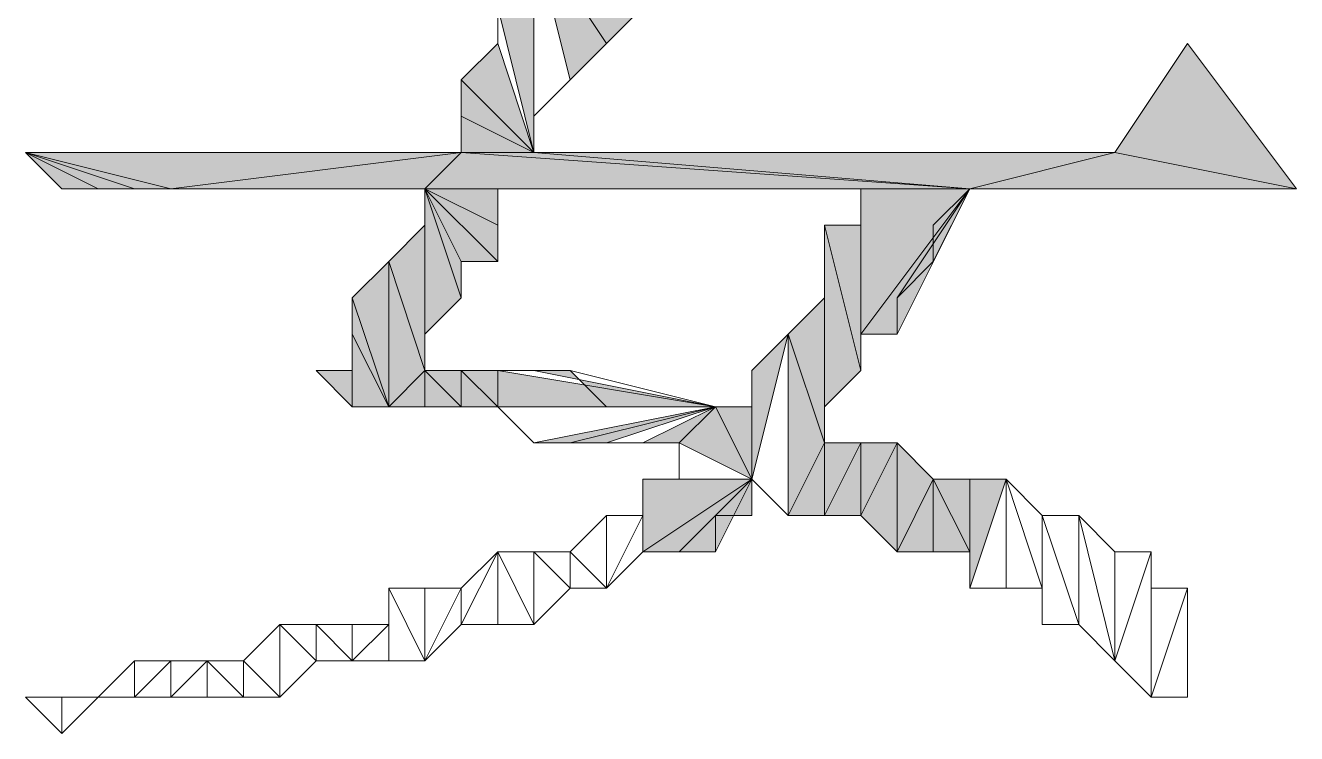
# Model space of a CAD drawing. Header units: inches. Extents: x -244 to 17, y 0 to 370.
# Drawn here: x -10.023 to -7.8, y 11.377 to 12.615 of the extents above; entities that cross this region are included whole.
import ezdxf

# ---------------------------------------------------------------- set-up
doc = ezdxf.new("R2010")
doc.units = ezdxf.units.IN
doc.header["$MEASUREMENT"] = 0
doc.layers.add('图层 1', color=7, linetype='Continuous')

# ---------------------------------------------------------------- blocks, each defined once
blk = doc.blocks.new('block 2')
at = {"layer": '图层 1', "true_color": 0xffffff}
h = blk.add_hatch(color=7, dxfattribs=at)
h.dxf.hatch_style = 2
h.paths.add_polyline_path([(32.5121, 30.6707), (32.4485, 30.4802), (32.4485, 30.4164)])
h.paths.add_polyline_path([(32.4485, 30.5435), (32.5121, 30.6707), (32.4485, 30.4802)])
h.paths.add_polyline_path([(32.4485, 30.6069), (32.4485, 30.5435), (32.5121, 30.6707)])
h = blk.add_hatch(color=7, dxfattribs=at)
h.dxf.hatch_style = 2
h.paths.add_polyline_path([(32.5121, 30.6707), (32.4485, 30.4164), (32.5121, 29.9086)])
h = blk.add_hatch(color=7, dxfattribs=at)
h.dxf.hatch_style = 2
h.paths.add_polyline_path([(32.4485, 29.972), (32.5121, 29.9086), (32.4485, 29.0194)])
h.paths.add_polyline_path([(32.4485, 30.4164), (32.4485, 29.972), (32.5121, 29.9086)])
h = blk.add_hatch(color=7, dxfattribs=at)
h.dxf.hatch_style = 2
h.paths.add_polyline_path([(32.0675, 30.0991), (32.1944, 30.0991), (32.0675, 30.0354)])
h.paths.add_polyline_path([(32.131, 30.1625), (32.131, 30.0991), (32.0675, 30.0991)])
h = blk.add_hatch(color=7, dxfattribs=at)
h.dxf.hatch_style = 2
h.paths.add_polyline_path([(32.258, 30.0991), (32.0675, 30.0354), (32.3216, 30.0354)])
h.paths.add_polyline_path([(32.1944, 30.0991), (32.258, 30.0991), (32.0675, 30.0354)])
h = blk.add_hatch(color=7, dxfattribs=at)
h.dxf.hatch_style = 2
h.paths.add_polyline_path([(32.3216, 30.0354), (32.131, 29.972), (32.385, 29.972)])
h.paths.add_polyline_path([(32.0675, 30.0354), (32.3216, 30.0354), (32.131, 29.972)])
h = blk.add_hatch(color=7, dxfattribs=at)
h.dxf.hatch_style = 2
h.paths.add_polyline_path([(32.0675, 30.0354), (32.131, 29.972), (32.0675, 29.972)])
h = blk.add_hatch(color=7, dxfattribs=at)
h.dxf.hatch_style = 2
h.paths.add_polyline_path([(32.0675, 29.8449), (32.131, 29.8449), (32.0675, 29.4639)])
h.paths.add_polyline_path([(32.131, 29.9086), (32.0675, 29.8449), (32.131, 29.8449)])
h.paths.add_polyline_path([(32.0675, 29.9086), (32.131, 29.9086), (32.0675, 29.8449)])
h.paths.add_polyline_path([(32.131, 29.972), (32.0675, 29.9086), (32.131, 29.9086)])
h = blk.add_hatch(color=7, dxfattribs=at)
h.dxf.hatch_style = 2
h.paths.add_polyline_path([(32.0675, 29.972), (32.131, 29.972), (32.0675, 29.9086)])
h = blk.add_hatch(color=7, dxfattribs=at)
h.dxf.hatch_style = 2
h.paths.add_polyline_path([(32.1944, 29.972), (32.4485, 29.972), (32.258, 29.9086)])
h = blk.add_hatch(color=7, dxfattribs=at)
h.dxf.hatch_style = 2
h.paths.add_polyline_path([(32.4485, 29.972), (32.3216, 29.8449), (32.385, 29.8449)])
h.paths.add_polyline_path([(32.3216, 29.9086), (32.4485, 29.972), (32.3216, 29.8449)])
h.paths.add_polyline_path([(32.258, 29.9086), (32.3216, 29.9086), (32.4485, 29.972)])
h = blk.add_hatch(color=7, dxfattribs=at)
h.dxf.hatch_style = 2
h.paths.add_polyline_path([(32.385, 29.8449), (32.4485, 29.8449), (32.4485, 29.972)])
h = blk.add_hatch(color=7, dxfattribs=at)
h.dxf.hatch_style = 2
h.paths.add_polyline_path([(32.4485, 29.0194), (32.5121, 29.7815), (32.5121, 29.9086)])
h.paths.add_polyline_path([(32.5121, 28.7655), (32.4485, 29.0194), (32.5121, 29.7815)])
h.paths.add_polyline_path([(32.4485, 28.4479), (32.5121, 28.7655), (32.4485, 29.0194)])
h.paths.add_polyline_path([(32.7026, 28.6384), (32.4485, 28.4479), (32.5121, 28.7655)])
h = blk.add_hatch(color=7, dxfattribs=at)
h.dxf.hatch_style = 2
h.paths.add_polyline_path([(32.5121, 29.7815), (32.639, 29.9086), (32.5755, 29.9086)])
h.paths.add_polyline_path([(32.7026, 29.8449), (32.5121, 29.7815), (32.639, 29.9086)])
h = blk.add_hatch(color=7, dxfattribs=at)
h.dxf.hatch_style = 2
h.paths.add_polyline_path([(32.5121, 29.9086), (32.5755, 29.9086), (32.5121, 29.7815)])
h = blk.add_hatch(color=7, dxfattribs=at)
h.dxf.hatch_style = 2
h.paths.add_polyline_path([(32.5121, 29.7815), (32.8295, 29.7815), (32.766, 29.8449)])
h = blk.add_hatch(color=7, dxfattribs=at)
h.dxf.hatch_style = 2
h.paths.add_polyline_path([(32.0675, 29.4639), (32.0041, 29.7181), (32.0041, 29.7815)])
h.paths.add_polyline_path([(32.0041, 29.6544), (32.0675, 29.4639), (32.0041, 29.7181)])
h = blk.add_hatch(color=7, dxfattribs=at)
h.dxf.hatch_style = 2
h.paths.add_polyline_path([(32.0675, 29.4639), (32.131, 29.7181), (32.131, 29.7815)])
h.paths.add_polyline_path([(32.0675, 29.6544), (32.0675, 29.4639), (32.131, 29.7181)])
h = blk.add_hatch(color=7, dxfattribs=at)
h.dxf.hatch_style = 2
h.paths.add_polyline_path([(32.7026, 29.6544), (32.8931, 29.7815), (32.766, 29.591)])
h.paths.add_polyline_path([(32.639, 29.7181), (32.7026, 29.6544), (32.8931, 29.7815)])
h = blk.add_hatch(color=7, dxfattribs=at)
h.dxf.hatch_style = 2
h.paths.add_polyline_path([(31.9405, 29.4005), (31.8136, 29.5276), (31.8136, 29.591)])
h.paths.add_polyline_path([(31.8136, 29.4639), (31.9405, 29.4005), (31.8136, 29.5276)])
h = blk.add_hatch(color=7, dxfattribs=at)
h.dxf.hatch_style = 2
h.paths.add_polyline_path([(31.9405, 29.591), (31.8136, 29.591), (31.9405, 29.4005)])
h = blk.add_hatch(color=7, dxfattribs=at)
h.dxf.hatch_style = 2
h.paths.add_polyline_path([(32.0041, 29.591), (32.0041, 29.5276), (32.0675, 29.4639)])
h = blk.add_hatch(color=7, dxfattribs=at)
h.dxf.hatch_style = 2
h.paths.add_polyline_path([(31.9405, 29.4005), (32.0675, 29.4639), (32.0041, 29.5276)])
h.paths.add_polyline_path([(32.0675, 29.4005), (31.9405, 29.4005), (32.0675, 29.4639)])
h = blk.add_hatch(color=7, dxfattribs=at)
h.dxf.hatch_style = 2
h.paths.add_polyline_path([(31.9405, 29.4005), (31.877, 29.4639), (31.8136, 29.4639)])
h.paths.add_polyline_path([(31.877, 29.4005), (31.9405, 29.4005), (31.877, 29.4639)])
h = blk.add_hatch(color=7, dxfattribs=at)
h.dxf.hatch_style = 2
h.paths.add_polyline_path([(32.131, 29.4005), (31.9405, 29.4005), (32.1944, 29.3371)])
h = blk.add_hatch(color=7, dxfattribs=at)
h.dxf.hatch_style = 2
h.paths.add_polyline_path([(32.0041, 29.2737), (31.877, 29.3371), (31.877, 29.2737)])
h.paths.add_polyline_path([(32.1944, 29.3371), (32.0041, 29.2737), (31.877, 29.3371)])
h = blk.add_hatch(color=7, dxfattribs=at)
h.dxf.hatch_style = 2
h.paths.add_polyline_path([(32.0041, 29.2737), (32.258, 29.2737), (32.1944, 29.3371)])
h = blk.add_hatch(color=7, dxfattribs=at)
h.dxf.hatch_style = 2
h.paths.add_polyline_path([(31.877, 29.2737), (32.0041, 29.21), (31.877, 29.21)])
h = blk.add_hatch(color=7, dxfattribs=at)
h.dxf.hatch_style = 2
h.paths.add_polyline_path([(32.0041, 29.2737), (31.877, 29.2737), (32.0041, 29.21)])
h = blk.add_hatch(color=7, dxfattribs=at)
h.dxf.hatch_style = 2
h.paths.add_polyline_path([(32.131, 29.21), (32.385, 29.2737), (32.0675, 29.2737)])
h.paths.add_polyline_path([(32.385, 29.21), (32.131, 29.21), (32.385, 29.2737)])
h = blk.add_hatch(color=7, dxfattribs=at)
h.dxf.hatch_style = 2
h.paths.add_polyline_path([(31.877, 29.21), (32.0041, 29.1466), (31.8136, 29.1466)])
h = blk.add_hatch(color=7, dxfattribs=at)
h.dxf.hatch_style = 2
h.paths.add_polyline_path([(32.0041, 29.21), (31.877, 29.21), (32.0041, 29.1466)])
h = blk.add_hatch(color=7, dxfattribs=at)
h.dxf.hatch_style = 2
h.paths.add_polyline_path([(32.4485, 29.0194), (32.1944, 29.21), (32.4485, 29.21)])
h.paths.add_polyline_path([(32.1944, 29.1466), (32.4485, 29.0194), (32.1944, 29.21)])
h = blk.add_hatch(color=7, dxfattribs=at)
h.dxf.hatch_style = 2
h.paths.add_polyline_path([(31.8136, 29.1466), (31.9405, 29.0832), (31.8136, 29.0832)])
h = blk.add_hatch(color=7, dxfattribs=at)
h.dxf.hatch_style = 2
h.paths.add_polyline_path([(32.0041, 29.1466), (31.8136, 29.1466), (31.9405, 29.0832)])
h = blk.add_hatch(color=7, dxfattribs=at)
h.dxf.hatch_style = 2
h.paths.add_polyline_path([(32.1944, 29.1466), (32.258, 29.1466), (32.4485, 29.0194)])
h = blk.add_hatch(color=7, dxfattribs=at)
h.dxf.hatch_style = 2
h.paths.add_polyline_path([(32.258, 29.1466), (32.3216, 29.0832), (32.4485, 29.0194)])
h = blk.add_hatch(color=7, dxfattribs=at)
h.dxf.hatch_style = 2
h.paths.add_polyline_path([(31.9405, 29.0194), (31.75, 29.0194), (31.9405, 28.956)])
h.paths.add_polyline_path([(31.9405, 29.0832), (31.8136, 29.0194), (31.9405, 29.0194)])
h = blk.add_hatch(color=7, dxfattribs=at)
h.dxf.hatch_style = 2
h.paths.add_polyline_path([(31.8136, 29.0832), (31.9405, 29.0832), (31.8136, 29.0194)])
h = blk.add_hatch(color=7, dxfattribs=at)
h.dxf.hatch_style = 2
h.paths.add_polyline_path([(32.3216, 29.0832), (32.385, 29.0832), (32.4485, 29.0194)])
at = {"layer": '图层 1', "lineweight": 0}
for points in [[(31.5595, 30.6707), (31.4959, 30.6069), (31.5595, 30.6069), (31.5595, 30.6707)], [(32.5121, 30.6707), (32.4485, 30.4802), (32.4485, 30.4164), (32.5121, 30.6707)], [(32.4485, 30.5435), (32.5121, 30.6707), (32.4485, 30.4802), (32.4485, 30.5435)], [(32.4485, 30.6069), (32.4485, 30.5435), (32.5121, 30.6707), (32.4485, 30.6069)], [(32.5121, 30.6707), (32.4485, 30.4164), (32.5121, 29.9086), (32.5121, 30.6707)], [(31.4959, 30.6069), (31.5595, 30.6069), (31.5595, 30.5435), (31.4959, 30.6069)], [(31.5595, 30.5435), (31.6231, 30.4802), (31.5595, 30.4802), (31.5595, 30.5435)], [(31.5595, 30.5435), (31.5595, 30.5435)], [(31.5595, 30.4802), (31.6231, 30.4164), (31.5595, 30.4164), (31.5595, 30.4802)], [(31.6231, 30.4802), (31.5595, 30.4802), (31.6231, 30.4164), (31.6231, 30.4802)], [(31.5595, 30.4164), (31.5595, 30.353), (31.6231, 30.353), (31.5595, 30.4164)], [(31.6231, 30.4164), (31.5595, 30.4164), (31.6231, 30.353), (31.6231, 30.4164)], [(32.4485, 30.4164), (32.4485, 29.972), (32.5121, 29.9086), (32.4485, 30.4164)], [(31.6231, 30.353), (31.5595, 30.2896), (31.6231, 30.2896), (31.6231, 30.353)], [(31.5595, 30.353), (31.6231, 30.353), (31.5595, 30.2896), (31.5595, 30.353)], [(31.6231, 30.2896), (31.5595, 30.2259), (31.6865, 30.2259), (31.6231, 30.2896)], [(31.5595, 30.2896), (31.6231, 30.2896), (31.5595, 30.2259), (31.5595, 30.2896)], [(31.5595, 30.2259), (31.6865, 30.2259), (31.6231, 30.1625), (31.5595, 30.2259)], [(31.6865, 30.2259), (31.6231, 30.1625), (31.6865, 30.1625), (31.6865, 30.2259)], [(31.6865, 30.1625), (31.6231, 30.0991), (31.6865, 30.0991), (31.6865, 30.1625)], [(31.6231, 30.1625), (31.6865, 30.1625), (31.6231, 30.0991), (31.6231, 30.1625)], [(32.131, 30.1625), (32.131, 30.0991), (32.0675, 30.0991), (32.131, 30.1625)], [(32.131, 30.1625), (32.131, 30.1625)], [(31.6231, 30.0991), (31.6865, 30.0354), (31.6231, 30.0354), (31.6231, 30.0991)], [(31.6865, 30.0991), (31.6231, 30.0991), (31.6865, 30.0354), (31.6865, 30.0991)], [(32.258, 30.0991), (32.0675, 30.0354), (32.3216, 30.0354), (32.258, 30.0991)], [(32.1944, 30.0991), (32.258, 30.0991), (32.0675, 30.0354), (32.1944, 30.0991)], [(32.0675, 30.0991), (32.1944, 30.0991), (32.0675, 30.0354), (32.0675, 30.0991)], [(32.131, 30.0991), (32.0675, 30.0991), (32.1944, 30.0991), (32.131, 30.0991)], [(31.75, 30.0354), (31.6231, 29.972), (31.75, 29.972), (31.75, 30.0354)], [(31.6231, 30.0354), (31.75, 30.0354), (31.6231, 29.972), (31.6231, 30.0354)], [(31.6865, 30.0354), (31.6231, 30.0354), (31.75, 30.0354), (31.6865, 30.0354)], [(32.0675, 30.0354), (32.3216, 30.0354), (32.131, 29.972), (32.0675, 30.0354)], [(32.0675, 30.0354), (32.131, 29.972), (32.0675, 29.972), (32.0675, 30.0354)], [(32.3216, 30.0354), (32.131, 29.972), (32.385, 29.972), (32.3216, 30.0354)], [(31.6231, 29.972), (31.75, 29.9086), (31.6865, 29.9086), (31.6231, 29.972)], [(31.75, 29.972), (31.6231, 29.972), (31.75, 29.9086), (31.75, 29.972)], [(32.131, 29.972), (32.0675, 29.9086), (32.131, 29.9086), (32.131, 29.972)], [(32.0675, 29.972), (32.131, 29.972), (32.0675, 29.9086), (32.0675, 29.972)], [(32.131, 29.972), (32.385, 29.972), (32.1944, 29.972), (32.131, 29.972)], [(32.1944, 29.972), (32.4485, 29.972), (32.258, 29.9086), (32.1944, 29.972)], [(32.385, 29.972), (32.1944, 29.972), (32.4485, 29.972), (32.385, 29.972)], [(32.258, 29.9086), (32.3216, 29.9086), (32.4485, 29.972), (32.258, 29.9086)], [(32.4485, 29.972), (32.3216, 29.8449), (32.385, 29.8449), (32.4485, 29.972)], [(32.3216, 29.9086), (32.4485, 29.972), (32.3216, 29.8449), (32.3216, 29.9086)], [(32.385, 29.8449), (32.4485, 29.8449), (32.4485, 29.972), (32.385, 29.8449)], [(32.4485, 29.972), (32.4485, 29.7815), (32.4485, 29.21), (32.4485, 29.972)], [(32.4485, 29.8449), (32.4485, 29.972), (32.4485, 29.7815), (32.4485, 29.8449)], [(32.4485, 29.972), (32.4485, 29.21), (32.4485, 29.0194), (32.4485, 29.972)], [(32.4485, 29.972), (32.5121, 29.9086), (32.4485, 29.0194), (32.4485, 29.972)], [(31.6865, 29.9086), (31.6865, 29.8449), (31.8136, 29.8449), (31.6865, 29.9086)], [(31.75, 29.9086), (31.6865, 29.9086), (31.8136, 29.8449), (31.75, 29.9086)], [(32.131, 29.9086), (32.0675, 29.8449), (32.131, 29.8449), (32.131, 29.9086)], [(32.0675, 29.9086), (32.131, 29.9086), (32.0675, 29.8449), (32.0675, 29.9086)], [(32.4485, 29.0194), (32.5121, 29.7815), (32.5121, 29.9086), (32.4485, 29.0194)], [(32.5121, 29.7815), (32.639, 29.9086), (32.5755, 29.9086), (32.5121, 29.7815)], [(32.7026, 29.8449), (32.5121, 29.7815), (32.639, 29.9086), (32.7026, 29.8449)], [(32.5121, 29.9086), (32.5755, 29.9086), (32.5121, 29.7815), (32.5121, 29.9086)], [(31.8136, 29.8449), (31.6865, 29.7815), (31.8136, 29.7815), (31.8136, 29.8449)], [(31.6865, 29.8449), (31.8136, 29.8449), (31.6865, 29.7815), (31.6865, 29.8449)], [(32.0041, 29.7815), (32.0675, 29.4639), (32.0675, 29.8449), (32.0041, 29.7815)], [(32.131, 29.7815), (32.0675, 29.4639), (32.131, 29.8449), (32.131, 29.7815)], [(32.0675, 29.8449), (32.131, 29.8449), (32.0675, 29.4639), (32.0675, 29.8449)], [(32.5121, 29.7815), (32.8295, 29.7815), (32.766, 29.8449), (32.5121, 29.7815)], [(32.766, 29.8449), (32.5121, 29.7815), (32.7026, 29.8449), (32.766, 29.8449)], [(31.6865, 29.7815), (31.8136, 29.7815), (31.75, 29.7181), (31.6865, 29.7815)], [(31.8136, 29.7815), (31.75, 29.7181), (31.8136, 29.7181), (31.8136, 29.7815)], [(32.0675, 29.4639), (32.0041, 29.7181), (32.0041, 29.7815), (32.0675, 29.4639)], [(32.0675, 29.4639), (32.131, 29.7181), (32.131, 29.7815), (32.0675, 29.4639)], [(32.5121, 28.7655), (32.4485, 29.0194), (32.5121, 29.7815), (32.5121, 28.7655)], [(32.5121, 29.7815), (32.5755, 29.7815), (32.8931, 29.7815), (32.5121, 29.7815)], [(32.8931, 29.7815), (32.5121, 29.7815), (32.8295, 29.7815), (32.8931, 29.7815)], [(32.5755, 29.7815), (32.8931, 29.7815), (32.639, 29.7181), (32.5755, 29.7815)], [(32.639, 29.7181), (32.7026, 29.6544), (32.8931, 29.7815), (32.639, 29.7181)], [(32.7026, 29.6544), (32.8931, 29.7815), (32.766, 29.591), (32.7026, 29.6544)], [(31.8136, 29.7181), (31.877, 29.6544), (31.75, 29.6544), (31.8136, 29.7181)], [(31.75, 29.7181), (31.8136, 29.7181), (31.75, 29.6544), (31.75, 29.7181)], [(32.0041, 29.6544), (32.0675, 29.4639), (32.0041, 29.7181), (32.0041, 29.6544)], [(32.0675, 29.6544), (32.0675, 29.4639), (32.131, 29.7181), (32.0675, 29.6544)], [(31.75, 29.6544), (31.877, 29.591), (31.8136, 29.591), (31.75, 29.6544)], [(31.877, 29.6544), (31.75, 29.6544), (31.877, 29.591), (31.877, 29.6544)], [(32.0041, 29.591), (32.0675, 29.4639), (32.0041, 29.6544), (32.0041, 29.591)], [(32.0675, 29.591), (32.0675, 29.4639), (32.0675, 29.6544), (32.0675, 29.591)], [(31.9405, 29.4005), (31.8136, 29.5276), (31.8136, 29.591), (31.9405, 29.4005)], [(31.9405, 29.591), (31.8136, 29.591), (31.9405, 29.4005), (31.9405, 29.591)], [(31.877, 29.591), (31.9405, 29.591), (31.8136, 29.591), (31.877, 29.591)], [(31.9405, 29.591), (31.9405, 29.5276), (31.9405, 29.4005), (31.9405, 29.591)], [(32.0041, 29.591), (32.0041, 29.5276), (32.0675, 29.4639), (32.0041, 29.591)], [(32.0675, 29.4639), (32.0675, 29.5276), (32.0675, 29.591), (32.0675, 29.4639)], [(31.8136, 29.4639), (31.9405, 29.4005), (31.8136, 29.5276), (31.8136, 29.4639)], [(31.9405, 29.4005), (32.0675, 29.4639), (32.0041, 29.5276), (31.9405, 29.4005)], [(32.0041, 29.5276), (31.9405, 29.4005), (31.9405, 29.5276), (32.0041, 29.5276)], [(31.9405, 29.4005), (31.877, 29.4639), (31.8136, 29.4639), (31.9405, 29.4005)], [(31.877, 29.4005), (31.9405, 29.4005), (31.877, 29.4639), (31.877, 29.4005)], [(32.0675, 29.4005), (31.9405, 29.4005), (32.0675, 29.4639), (32.0675, 29.4005)], [(31.9405, 29.4005), (31.877, 29.3371), (32.1944, 29.3371), (31.9405, 29.4005)], [(32.131, 29.4005), (31.9405, 29.4005), (32.1944, 29.3371), (32.131, 29.4005)], [(32.0675, 29.4005), (32.131, 29.4005), (31.9405, 29.4005), (32.0675, 29.4005)], [(32.0041, 29.2737), (31.877, 29.3371), (31.877, 29.2737), (32.0041, 29.2737)], [(32.1944, 29.3371), (32.0041, 29.2737), (31.877, 29.3371), (32.1944, 29.3371)], [(32.0041, 29.2737), (32.258, 29.2737), (32.1944, 29.3371), (32.0041, 29.2737)], [(31.877, 29.2737), (32.0041, 29.21), (31.877, 29.21), (31.877, 29.2737)], [(32.0041, 29.2737), (31.877, 29.2737), (32.0041, 29.21), (32.0041, 29.2737)], [(32.3216, 29.2737), (32.0041, 29.2737), (32.258, 29.2737), (32.3216, 29.2737)], [(32.0675, 29.2737), (32.3216, 29.2737), (32.0041, 29.2737), (32.0675, 29.2737)], [(32.385, 29.2737), (32.0675, 29.2737), (32.3216, 29.2737), (32.385, 29.2737)], [(32.131, 29.21), (32.385, 29.2737), (32.0675, 29.2737), (32.131, 29.21)], [(32.385, 29.21), (32.131, 29.21), (32.385, 29.2737), (32.385, 29.21)], [(31.877, 29.21), (32.0041, 29.1466), (31.8136, 29.1466), (31.877, 29.21)], [(32.0041, 29.21), (31.877, 29.21), (32.0041, 29.1466), (32.0041, 29.21)], [(32.131, 29.21), (32.4485, 29.21), (32.1944, 29.21), (32.131, 29.21)], [(32.385, 29.21), (32.131, 29.21), (32.4485, 29.21), (32.385, 29.21)], [(32.4485, 29.0194), (32.1944, 29.21), (32.4485, 29.21), (32.4485, 29.0194)], [(32.1944, 29.1466), (32.4485, 29.0194), (32.1944, 29.21), (32.1944, 29.1466)], [(31.8136, 29.1466), (31.9405, 29.0832), (31.8136, 29.0832), (31.8136, 29.1466)], [(32.0041, 29.1466), (31.8136, 29.1466), (31.9405, 29.0832), (32.0041, 29.1466)], [(32.1944, 29.1466), (32.258, 29.1466), (32.4485, 29.0194), (32.1944, 29.1466)], [(32.258, 29.1466), (32.3216, 29.0832), (32.4485, 29.0194), (32.258, 29.1466)], [(31.9405, 29.0832), (31.8136, 29.0194), (31.9405, 29.0194), (31.9405, 29.0832)], [(31.8136, 29.0832), (31.9405, 29.0832), (31.8136, 29.0194), (31.8136, 29.0832)], [(32.3216, 29.0832), (32.385, 29.0832), (32.4485, 29.0194), (32.3216, 29.0832)], [(31.75, 29.0194), (31.75, 28.956), (31.9405, 28.956), (31.75, 29.0194)], [(31.9405, 29.0194), (31.75, 29.0194), (31.9405, 28.956), (31.9405, 29.0194)], [(31.8136, 29.0194), (31.9405, 29.0194), (31.75, 29.0194), (31.8136, 29.0194)], [(32.4485, 28.4479), (32.5121, 28.7655), (32.4485, 29.0194), (32.4485, 28.4479)], [(31.9405, 28.956), (31.75, 28.8927), (31.877, 28.8927), (31.9405, 28.956)], [(31.75, 28.956), (31.9405, 28.956), (31.75, 28.8927), (31.75, 28.956)], [(31.877, 28.8927), (31.6865, 28.8289), (31.877, 28.8289), (31.877, 28.8927)], [(31.6865, 28.8927), (31.877, 28.8927), (31.6865, 28.8289), (31.6865, 28.8927)], [(31.75, 28.8927), (31.877, 28.8927), (31.6865, 28.8927), (31.75, 28.8927)], [(31.877, 28.8289), (31.8136, 28.7655), (31.6231, 28.7655), (31.877, 28.8289)], [(31.6865, 28.8289), (31.877, 28.8289), (31.6231, 28.7655), (31.6865, 28.8289)], [(31.5595, 28.7021), (31.8136, 28.7021), (31.6231, 28.7655), (31.5595, 28.7021)], [(31.8136, 28.7021), (31.6231, 28.7655), (31.8136, 28.7655), (31.8136, 28.7021)], [(32.7026, 28.6384), (32.4485, 28.4479), (32.5121, 28.7655), (32.7026, 28.6384)], [(31.75, 28.7021), (31.5595, 28.7021), (31.8136, 28.7021), (31.75, 28.7021)], [(31.75, 28.6384), (31.5595, 28.7021), (31.75, 28.7021), (31.75, 28.6384)], [(31.5595, 28.6384), (31.75, 28.6384), (31.5595, 28.7021), (31.5595, 28.6384)], [(31.6865, 28.6384), (31.5595, 28.6384), (31.75, 28.6384), (31.6865, 28.6384)], [(31.6231, 28.6384), (31.5595, 28.6384), (31.6865, 28.6384), (31.6231, 28.6384)]]:
    blk.add_lwpolyline(points, dxfattribs=at)
at = {"layer": '图层 1', "color": 7, "lineweight": 20, "true_color": 0xffffff}
for points in [[(31.5595, 30.6707), (31.4959, 30.6069), (31.5595, 30.6069), (31.5595, 30.6707)], [(32.5121, 30.6707), (32.4485, 30.4802), (32.4485, 30.4164), (32.5121, 30.6707)], [(32.4485, 30.5435), (32.5121, 30.6707), (32.4485, 30.4802), (32.4485, 30.5435)], [(32.4485, 30.6069), (32.4485, 30.5435), (32.5121, 30.6707), (32.4485, 30.6069)], [(32.5121, 30.6707), (32.4485, 30.4164), (32.5121, 29.9086), (32.5121, 30.6707)], [(31.4959, 30.6069), (31.5595, 30.6069), (31.5595, 30.5435), (31.4959, 30.6069)], [(31.5595, 30.5435), (31.6231, 30.4802), (31.5595, 30.4802), (31.5595, 30.5435)], [(31.5595, 30.5435), (31.5595, 30.5435)], [(31.5595, 30.4802), (31.6231, 30.4164), (31.5595, 30.4164), (31.5595, 30.4802)], [(31.6231, 30.4802), (31.5595, 30.4802), (31.6231, 30.4164), (31.6231, 30.4802)], [(31.5595, 30.4164), (31.5595, 30.353), (31.6231, 30.353), (31.5595, 30.4164)], [(31.6231, 30.4164), (31.5595, 30.4164), (31.6231, 30.353), (31.6231, 30.4164)], [(32.4485, 30.4164), (32.4485, 29.972), (32.5121, 29.9086), (32.4485, 30.4164)], [(31.6231, 30.353), (31.5595, 30.2896), (31.6231, 30.2896), (31.6231, 30.353)], [(31.5595, 30.353), (31.6231, 30.353), (31.5595, 30.2896), (31.5595, 30.353)], [(31.6231, 30.2896), (31.5595, 30.2259), (31.6865, 30.2259), (31.6231, 30.2896)], [(31.5595, 30.2896), (31.6231, 30.2896), (31.5595, 30.2259), (31.5595, 30.2896)], [(31.5595, 30.2259), (31.6865, 30.2259), (31.6231, 30.1625), (31.5595, 30.2259)], [(31.6865, 30.2259), (31.6231, 30.1625), (31.6865, 30.1625), (31.6865, 30.2259)], [(31.6865, 30.1625), (31.6231, 30.0991), (31.6865, 30.0991), (31.6865, 30.1625)], [(31.6231, 30.1625), (31.6865, 30.1625), (31.6231, 30.0991), (31.6231, 30.1625)], [(32.131, 30.1625), (32.131, 30.0991), (32.0675, 30.0991), (32.131, 30.1625)], [(32.131, 30.1625), (32.131, 30.1625)], [(31.6231, 30.0991), (31.6865, 30.0354), (31.6231, 30.0354), (31.6231, 30.0991)], [(31.6865, 30.0991), (31.6231, 30.0991), (31.6865, 30.0354), (31.6865, 30.0991)], [(32.258, 30.0991), (32.0675, 30.0354), (32.3216, 30.0354), (32.258, 30.0991)], [(32.1944, 30.0991), (32.258, 30.0991), (32.0675, 30.0354), (32.1944, 30.0991)], [(32.0675, 30.0991), (32.1944, 30.0991), (32.0675, 30.0354), (32.0675, 30.0991)], [(32.131, 30.0991), (32.0675, 30.0991), (32.1944, 30.0991), (32.131, 30.0991)], [(31.75, 30.0354), (31.6231, 29.972), (31.75, 29.972), (31.75, 30.0354)], [(31.6231, 30.0354), (31.75, 30.0354), (31.6231, 29.972), (31.6231, 30.0354)], [(31.6865, 30.0354), (31.6231, 30.0354), (31.75, 30.0354), (31.6865, 30.0354)], [(32.0675, 30.0354), (32.3216, 30.0354), (32.131, 29.972), (32.0675, 30.0354)], [(32.0675, 30.0354), (32.131, 29.972), (32.0675, 29.972), (32.0675, 30.0354)], [(32.3216, 30.0354), (32.131, 29.972), (32.385, 29.972), (32.3216, 30.0354)], [(31.6231, 29.972), (31.75, 29.9086), (31.6865, 29.9086), (31.6231, 29.972)], [(31.75, 29.972), (31.6231, 29.972), (31.75, 29.9086), (31.75, 29.972)], [(32.131, 29.972), (32.0675, 29.9086), (32.131, 29.9086), (32.131, 29.972)], [(32.0675, 29.972), (32.131, 29.972), (32.0675, 29.9086), (32.0675, 29.972)], [(32.131, 29.972), (32.385, 29.972), (32.1944, 29.972), (32.131, 29.972)], [(32.1944, 29.972), (32.4485, 29.972), (32.258, 29.9086), (32.1944, 29.972)], [(32.385, 29.972), (32.1944, 29.972), (32.4485, 29.972), (32.385, 29.972)], [(32.258, 29.9086), (32.3216, 29.9086), (32.4485, 29.972), (32.258, 29.9086)], [(32.4485, 29.972), (32.3216, 29.8449), (32.385, 29.8449), (32.4485, 29.972)], [(32.3216, 29.9086), (32.4485, 29.972), (32.3216, 29.8449), (32.3216, 29.9086)], [(32.385, 29.8449), (32.4485, 29.8449), (32.4485, 29.972), (32.385, 29.8449)], [(32.4485, 29.972), (32.4485, 29.7815), (32.4485, 29.21), (32.4485, 29.972)], [(32.4485, 29.8449), (32.4485, 29.972), (32.4485, 29.7815), (32.4485, 29.8449)], [(32.4485, 29.972), (32.4485, 29.21), (32.4485, 29.0194), (32.4485, 29.972)], [(32.4485, 29.972), (32.5121, 29.9086), (32.4485, 29.0194), (32.4485, 29.972)], [(31.6865, 29.9086), (31.6865, 29.8449), (31.8136, 29.8449), (31.6865, 29.9086)], [(31.75, 29.9086), (31.6865, 29.9086), (31.8136, 29.8449), (31.75, 29.9086)], [(32.131, 29.9086), (32.0675, 29.8449), (32.131, 29.8449), (32.131, 29.9086)], [(32.0675, 29.9086), (32.131, 29.9086), (32.0675, 29.8449), (32.0675, 29.9086)], [(32.4485, 29.0194), (32.5121, 29.7815), (32.5121, 29.9086), (32.4485, 29.0194)], [(32.5121, 29.7815), (32.639, 29.9086), (32.5755, 29.9086), (32.5121, 29.7815)], [(32.7026, 29.8449), (32.5121, 29.7815), (32.639, 29.9086), (32.7026, 29.8449)], [(32.5121, 29.9086), (32.5755, 29.9086), (32.5121, 29.7815), (32.5121, 29.9086)], [(31.8136, 29.8449), (31.6865, 29.7815), (31.8136, 29.7815), (31.8136, 29.8449)], [(31.6865, 29.8449), (31.8136, 29.8449), (31.6865, 29.7815), (31.6865, 29.8449)], [(32.0041, 29.7815), (32.0675, 29.4639), (32.0675, 29.8449), (32.0041, 29.7815)], [(32.131, 29.7815), (32.0675, 29.4639), (32.131, 29.8449), (32.131, 29.7815)], [(32.0675, 29.8449), (32.131, 29.8449), (32.0675, 29.4639), (32.0675, 29.8449)], [(32.5121, 29.7815), (32.8295, 29.7815), (32.766, 29.8449), (32.5121, 29.7815)], [(32.766, 29.8449), (32.5121, 29.7815), (32.7026, 29.8449), (32.766, 29.8449)], [(31.6865, 29.7815), (31.8136, 29.7815), (31.75, 29.7181), (31.6865, 29.7815)], [(31.8136, 29.7815), (31.75, 29.7181), (31.8136, 29.7181), (31.8136, 29.7815)], [(32.0675, 29.4639), (32.0041, 29.7181), (32.0041, 29.7815), (32.0675, 29.4639)], [(32.0675, 29.4639), (32.131, 29.7181), (32.131, 29.7815), (32.0675, 29.4639)], [(32.5121, 28.7655), (32.4485, 29.0194), (32.5121, 29.7815), (32.5121, 28.7655)], [(32.5121, 29.7815), (32.5755, 29.7815), (32.8931, 29.7815), (32.5121, 29.7815)], [(32.8931, 29.7815), (32.5121, 29.7815), (32.8295, 29.7815), (32.8931, 29.7815)], [(32.5755, 29.7815), (32.8931, 29.7815), (32.639, 29.7181), (32.5755, 29.7815)], [(32.639, 29.7181), (32.7026, 29.6544), (32.8931, 29.7815), (32.639, 29.7181)], [(32.7026, 29.6544), (32.8931, 29.7815), (32.766, 29.591), (32.7026, 29.6544)], [(31.8136, 29.7181), (31.877, 29.6544), (31.75, 29.6544), (31.8136, 29.7181)], [(31.75, 29.7181), (31.8136, 29.7181), (31.75, 29.6544), (31.75, 29.7181)], [(32.0041, 29.6544), (32.0675, 29.4639), (32.0041, 29.7181), (32.0041, 29.6544)], [(32.0675, 29.6544), (32.0675, 29.4639), (32.131, 29.7181), (32.0675, 29.6544)], [(31.75, 29.6544), (31.877, 29.591), (31.8136, 29.591), (31.75, 29.6544)], [(31.877, 29.6544), (31.75, 29.6544), (31.877, 29.591), (31.877, 29.6544)], [(32.0041, 29.591), (32.0675, 29.4639), (32.0041, 29.6544), (32.0041, 29.591)], [(32.0675, 29.591), (32.0675, 29.4639), (32.0675, 29.6544), (32.0675, 29.591)], [(31.9405, 29.4005), (31.8136, 29.5276), (31.8136, 29.591), (31.9405, 29.4005)], [(31.9405, 29.591), (31.8136, 29.591), (31.9405, 29.4005), (31.9405, 29.591)], [(31.877, 29.591), (31.9405, 29.591), (31.8136, 29.591), (31.877, 29.591)], [(31.9405, 29.591), (31.9405, 29.5276), (31.9405, 29.4005), (31.9405, 29.591)], [(32.0041, 29.591), (32.0041, 29.5276), (32.0675, 29.4639), (32.0041, 29.591)], [(32.0675, 29.4639), (32.0675, 29.5276), (32.0675, 29.591), (32.0675, 29.4639)], [(31.8136, 29.4639), (31.9405, 29.4005), (31.8136, 29.5276), (31.8136, 29.4639)], [(31.9405, 29.4005), (32.0675, 29.4639), (32.0041, 29.5276), (31.9405, 29.4005)], [(32.0041, 29.5276), (31.9405, 29.4005), (31.9405, 29.5276), (32.0041, 29.5276)], [(31.9405, 29.4005), (31.877, 29.4639), (31.8136, 29.4639), (31.9405, 29.4005)], [(31.877, 29.4005), (31.9405, 29.4005), (31.877, 29.4639), (31.877, 29.4005)], [(32.0675, 29.4005), (31.9405, 29.4005), (32.0675, 29.4639), (32.0675, 29.4005)], [(31.9405, 29.4005), (31.877, 29.3371), (32.1944, 29.3371), (31.9405, 29.4005)], [(32.131, 29.4005), (31.9405, 29.4005), (32.1944, 29.3371), (32.131, 29.4005)], [(32.0675, 29.4005), (32.131, 29.4005), (31.9405, 29.4005), (32.0675, 29.4005)], [(32.0041, 29.2737), (31.877, 29.3371), (31.877, 29.2737), (32.0041, 29.2737)], [(32.1944, 29.3371), (32.0041, 29.2737), (31.877, 29.3371), (32.1944, 29.3371)], [(32.0041, 29.2737), (32.258, 29.2737), (32.1944, 29.3371), (32.0041, 29.2737)], [(31.877, 29.2737), (32.0041, 29.21), (31.877, 29.21), (31.877, 29.2737)], [(32.0041, 29.2737), (31.877, 29.2737), (32.0041, 29.21), (32.0041, 29.2737)], [(32.3216, 29.2737), (32.0041, 29.2737), (32.258, 29.2737), (32.3216, 29.2737)], [(32.0675, 29.2737), (32.3216, 29.2737), (32.0041, 29.2737), (32.0675, 29.2737)], [(32.385, 29.2737), (32.0675, 29.2737), (32.3216, 29.2737), (32.385, 29.2737)], [(32.131, 29.21), (32.385, 29.2737), (32.0675, 29.2737), (32.131, 29.21)], [(32.385, 29.21), (32.131, 29.21), (32.385, 29.2737), (32.385, 29.21)], [(31.877, 29.21), (32.0041, 29.1466), (31.8136, 29.1466), (31.877, 29.21)], [(32.0041, 29.21), (31.877, 29.21), (32.0041, 29.1466), (32.0041, 29.21)], [(32.131, 29.21), (32.4485, 29.21), (32.1944, 29.21), (32.131, 29.21)], [(32.385, 29.21), (32.131, 29.21), (32.4485, 29.21), (32.385, 29.21)], [(32.4485, 29.0194), (32.1944, 29.21), (32.4485, 29.21), (32.4485, 29.0194)], [(32.1944, 29.1466), (32.4485, 29.0194), (32.1944, 29.21), (32.1944, 29.1466)], [(31.8136, 29.1466), (31.9405, 29.0832), (31.8136, 29.0832), (31.8136, 29.1466)], [(32.0041, 29.1466), (31.8136, 29.1466), (31.9405, 29.0832), (32.0041, 29.1466)], [(32.1944, 29.1466), (32.258, 29.1466), (32.4485, 29.0194), (32.1944, 29.1466)], [(32.258, 29.1466), (32.3216, 29.0832), (32.4485, 29.0194), (32.258, 29.1466)], [(31.9405, 29.0832), (31.8136, 29.0194), (31.9405, 29.0194), (31.9405, 29.0832)], [(31.8136, 29.0832), (31.9405, 29.0832), (31.8136, 29.0194), (31.8136, 29.0832)], [(32.3216, 29.0832), (32.385, 29.0832), (32.4485, 29.0194), (32.3216, 29.0832)], [(31.75, 29.0194), (31.75, 28.956), (31.9405, 28.956), (31.75, 29.0194)], [(31.9405, 29.0194), (31.75, 29.0194), (31.9405, 28.956), (31.9405, 29.0194)], [(31.8136, 29.0194), (31.9405, 29.0194), (31.75, 29.0194), (31.8136, 29.0194)], [(32.4485, 28.4479), (32.5121, 28.7655), (32.4485, 29.0194), (32.4485, 28.4479)], [(31.9405, 28.956), (31.75, 28.8927), (31.877, 28.8927), (31.9405, 28.956)], [(31.75, 28.956), (31.9405, 28.956), (31.75, 28.8927), (31.75, 28.956)], [(31.877, 28.8927), (31.6865, 28.8289), (31.877, 28.8289), (31.877, 28.8927)], [(31.6865, 28.8927), (31.877, 28.8927), (31.6865, 28.8289), (31.6865, 28.8927)], [(31.75, 28.8927), (31.877, 28.8927), (31.6865, 28.8927), (31.75, 28.8927)], [(31.877, 28.8289), (31.8136, 28.7655), (31.6231, 28.7655), (31.877, 28.8289)], [(31.6865, 28.8289), (31.877, 28.8289), (31.6231, 28.7655), (31.6865, 28.8289)], [(31.5595, 28.7021), (31.8136, 28.7021), (31.6231, 28.7655), (31.5595, 28.7021)], [(31.8136, 28.7021), (31.6231, 28.7655), (31.8136, 28.7655), (31.8136, 28.7021)], [(32.7026, 28.6384), (32.4485, 28.4479), (32.5121, 28.7655), (32.7026, 28.6384)], [(31.75, 28.7021), (31.5595, 28.7021), (31.8136, 28.7021), (31.75, 28.7021)], [(31.75, 28.6384), (31.5595, 28.7021), (31.75, 28.7021), (31.75, 28.6384)], [(31.5595, 28.6384), (31.75, 28.6384), (31.5595, 28.7021), (31.5595, 28.6384)], [(31.6865, 28.6384), (31.5595, 28.6384), (31.75, 28.6384), (31.6865, 28.6384)], [(31.6231, 28.6384), (31.5595, 28.6384), (31.6865, 28.6384), (31.6231, 28.6384)]]:
    blk.add_lwpolyline(points, dxfattribs=at)
at = {"layer": '图层 1', "lineweight": 0}
for points, knots in [([(31.5595, 30.6069), (31.5595, 30.6069), (31.5595, 30.5435), (31.5595, 30.5435), (31.5595, 30.5435), (31.5595, 30.6069), (31.5595, 30.6069)], [0, 0, 0, 0, 1, 1, 1, 2, 2, 2, 2]), ([(31.5595, 30.5435), (31.5595, 30.5435), (31.5595, 30.5435), (31.5595, 30.5435), (31.5595, 30.5435), (31.6231, 30.4802), (31.6231, 30.4802), (31.6231, 30.4802), (31.5595, 30.5435), (31.5595, 30.5435)], [0, 0, 0, 0, 1, 1, 1, 2, 2, 2, 3, 3, 3, 3]), ([(32.4485, 30.4164), (32.4485, 30.4164), (32.4485, 30.4164), (32.4485, 30.4164), (32.4485, 30.4164), (32.5121, 29.9086), (32.5121, 29.9086), (32.5121, 29.9086), (32.4485, 30.4164), (32.4485, 30.4164)], [0, 0, 0, 0, 1, 1, 1, 2, 2, 2, 3, 3, 3, 3]), ([(32.131, 30.1625), (32.131, 30.1625), (32.131, 30.1625), (32.131, 30.1625), (32.131, 30.1625), (32.0675, 30.0991), (32.0675, 30.0991), (32.0675, 30.0991), (32.131, 30.1625), (32.131, 30.1625)], [0, 0, 0, 0, 1, 1, 1, 2, 2, 2, 3, 3, 3, 3]), ([(31.6231, 30.0991), (31.6231, 30.0991), (31.6865, 30.0991), (31.6865, 30.0991), (31.6865, 30.0991), (31.6231, 30.0991), (31.6231, 30.0991)], [0, 0, 0, 0, 1, 1, 1, 2, 2, 2, 2]), ([(32.0675, 30.0354), (32.0675, 30.0354), (32.3216, 30.0354), (32.3216, 30.0354), (32.3216, 30.0354), (32.0675, 30.0354), (32.0675, 30.0354)], [0, 0, 0, 0, 1, 1, 1, 2, 2, 2, 2]), ([(32.0675, 30.0354), (32.0675, 30.0354), (32.0675, 30.0354), (32.0675, 30.0354), (32.0675, 30.0354), (32.3216, 30.0354), (32.3216, 30.0354), (32.3216, 30.0354), (32.0675, 30.0354), (32.0675, 30.0354)], [0, 0, 0, 0, 1, 1, 1, 2, 2, 2, 3, 3, 3, 3]), ([(31.6231, 29.972), (31.6231, 29.972), (31.75, 29.972), (31.75, 29.972), (31.75, 29.972), (31.6231, 29.972), (31.6231, 29.972)], [0, 0, 0, 0, 1, 1, 1, 2, 2, 2, 2]), ([(32.0675, 29.972), (32.0675, 29.972), (32.131, 29.972), (32.131, 29.972), (32.131, 29.972), (32.0675, 29.972), (32.0675, 29.972)], [0, 0, 0, 0, 1, 1, 1, 2, 2, 2, 2]), ([(31.6865, 29.9086), (31.6865, 29.9086), (31.75, 29.9086), (31.75, 29.9086), (31.75, 29.9086), (31.6865, 29.9086), (31.6865, 29.9086)], [0, 0, 0, 0, 1, 1, 1, 2, 2, 2, 2]), ([(31.75, 29.9086), (31.75, 29.9086), (31.6865, 29.9086), (31.6865, 29.9086), (31.6865, 29.9086), (31.75, 29.9086), (31.75, 29.9086)], [0, 0, 0, 0, 1, 1, 1, 2, 2, 2, 2]), ([(32.0675, 29.4639), (32.0675, 29.4639), (32.131, 29.8449), (32.131, 29.8449), (32.131, 29.8449), (32.0675, 29.4639), (32.0675, 29.4639)], [0, 0, 0, 0, 1, 1, 1, 2, 2, 2, 2]), ([(32.0675, 29.4639), (32.0675, 29.4639), (32.0675, 29.8449), (32.0675, 29.8449), (32.0675, 29.8449), (32.0675, 29.4639), (32.0675, 29.4639)], [0, 0, 0, 0, 1, 1, 1, 2, 2, 2, 2]), ([(32.5121, 29.7815), (32.5121, 29.7815), (32.7026, 29.8449), (32.7026, 29.8449), (32.7026, 29.8449), (32.5121, 29.7815), (32.5121, 29.7815)], [0, 0, 0, 0, 1, 1, 1, 2, 2, 2, 2]), ([(31.8136, 29.7815), (31.8136, 29.7815), (31.6865, 29.7815), (31.6865, 29.7815), (31.6865, 29.7815), (31.8136, 29.7815), (31.8136, 29.7815)], [0, 0, 0, 0, 1, 1, 1, 2, 2, 2, 2]), ([(31.6865, 29.7815), (31.6865, 29.7815), (31.8136, 29.7815), (31.8136, 29.7815), (31.8136, 29.7815), (31.6865, 29.7815), (31.6865, 29.7815)], [0, 0, 0, 0, 1, 1, 1, 2, 2, 2, 2]), ([(32.8931, 29.7815), (32.8931, 29.7815), (32.639, 29.7181), (32.639, 29.7181), (32.639, 29.7181), (32.8931, 29.7815), (32.8931, 29.7815)], [0, 0, 0, 0, 1, 1, 1, 2, 2, 2, 2]), ([(31.75, 29.6544), (31.75, 29.6544), (31.877, 29.6544), (31.877, 29.6544), (31.877, 29.6544), (31.75, 29.6544), (31.75, 29.6544)], [0, 0, 0, 0, 1, 1, 1, 2, 2, 2, 2]), ([(31.877, 29.6544), (31.877, 29.6544), (31.75, 29.6544), (31.75, 29.6544), (31.75, 29.6544), (31.877, 29.6544), (31.877, 29.6544)], [0, 0, 0, 0, 1, 1, 1, 2, 2, 2, 2]), ([(32.0675, 29.4639), (32.0675, 29.4639), (32.0041, 29.6544), (32.0041, 29.6544), (32.0041, 29.6544), (32.0675, 29.4639), (32.0675, 29.4639)], [0, 0, 0, 0, 1, 1, 1, 2, 2, 2, 2]), ([(32.0675, 29.4639), (32.0675, 29.4639), (32.0675, 29.6544), (32.0675, 29.6544), (32.0675, 29.6544), (32.0675, 29.4639), (32.0675, 29.4639)], [0, 0, 0, 0, 1, 1, 1, 2, 2, 2, 2]), ([(31.9405, 29.4005), (31.9405, 29.4005), (31.9405, 29.5276), (31.9405, 29.5276), (31.9405, 29.5276), (31.9405, 29.4005), (31.9405, 29.4005)], [0, 0, 0, 0, 1, 1, 1, 2, 2, 2, 2]), ([(32.0675, 29.4639), (32.0675, 29.4639), (32.0675, 29.4639), (32.0675, 29.4639), (32.0675, 29.4639), (32.0675, 29.5276), (32.0675, 29.5276), (32.0675, 29.5276), (32.0675, 29.4639), (32.0675, 29.4639)], [0, 0, 0, 0, 1, 1, 1, 2, 2, 2, 3, 3, 3, 3]), ([(31.877, 29.3371), (31.877, 29.3371), (32.1944, 29.3371), (32.1944, 29.3371), (32.1944, 29.3371), (31.877, 29.3371), (31.877, 29.3371)], [0, 0, 0, 0, 1, 1, 1, 2, 2, 2, 2]), ([(32.0675, 29.2737), (32.0675, 29.2737), (32.3216, 29.2737), (32.3216, 29.2737), (32.3216, 29.2737), (32.0675, 29.2737), (32.0675, 29.2737)], [0, 0, 0, 0, 1, 1, 1, 2, 2, 2, 2]), ([(31.9405, 29.0832), (31.9405, 29.0832), (31.8136, 29.0832), (31.8136, 29.0832), (31.8136, 29.0832), (31.9405, 29.0832), (31.9405, 29.0832)], [0, 0, 0, 0, 1, 1, 1, 2, 2, 2, 2]), ([(32.385, 29.0832), (32.385, 29.0832), (32.385, 29.0832), (32.385, 29.0832), (32.385, 29.0832), (32.4485, 29.0194), (32.4485, 29.0194), (32.4485, 29.0194), (32.385, 29.0832), (32.385, 29.0832)], [0, 0, 0, 0, 1, 1, 1, 2, 2, 2, 3, 3, 3, 3]), ([(31.877, 28.8927), (31.877, 28.8927), (31.6865, 28.8927), (31.6865, 28.8927), (31.6865, 28.8927), (31.877, 28.8927), (31.877, 28.8927)], [0, 0, 0, 0, 1, 1, 1, 2, 2, 2, 2]), ([(31.877, 28.8289), (31.877, 28.8289), (31.6865, 28.8289), (31.6865, 28.8289), (31.6865, 28.8289), (31.877, 28.8289), (31.877, 28.8289)], [0, 0, 0, 0, 1, 1, 1, 2, 2, 2, 2]), ([(31.6865, 28.8289), (31.6865, 28.8289), (31.877, 28.8289), (31.877, 28.8289), (31.877, 28.8289), (31.6865, 28.8289), (31.6865, 28.8289)], [0, 0, 0, 0, 1, 1, 1, 2, 2, 2, 2]), ([(31.6231, 28.7655), (31.6231, 28.7655), (31.8136, 28.7655), (31.8136, 28.7655), (31.8136, 28.7655), (31.6231, 28.7655), (31.6231, 28.7655)], [0, 0, 0, 0, 1, 1, 1, 2, 2, 2, 2]), ([(31.8136, 28.7655), (31.8136, 28.7655), (31.6231, 28.7655), (31.6231, 28.7655), (31.6231, 28.7655), (31.8136, 28.7655), (31.8136, 28.7655)], [0, 0, 0, 0, 1, 1, 1, 2, 2, 2, 2]), ([(31.5595, 28.7021), (31.5595, 28.7021), (31.75, 28.7021), (31.75, 28.7021), (31.75, 28.7021), (31.5595, 28.7021), (31.5595, 28.7021)], [0, 0, 0, 0, 1, 1, 1, 2, 2, 2, 2]), ([(31.5595, 28.6384), (31.5595, 28.6384), (31.6865, 28.6384), (31.6865, 28.6384), (31.6865, 28.6384), (31.5595, 28.6384), (31.5595, 28.6384)], [0, 0, 0, 0, 1, 1, 1, 2, 2, 2, 2]), ([(31.6231, 28.6384), (31.6231, 28.6384), (31.6231, 28.6384), (31.6231, 28.6384), (31.6231, 28.6384), (31.5595, 28.6384), (31.5595, 28.6384), (31.5595, 28.6384), (31.6231, 28.6384), (31.6231, 28.6384)], [0, 0, 0, 0, 1, 1, 1, 2, 2, 2, 3, 3, 3, 3])]:
    blk.add_open_spline(points, degree=3, knots=knots, dxfattribs=at)
at = {"layer": '图层 1', "color": 7, "lineweight": 20, "true_color": 0xffffff}
for points, knots in [([(31.5595, 30.6069), (31.5595, 30.6069), (31.5595, 30.5435), (31.5595, 30.5435), (31.5595, 30.5435), (31.5595, 30.6069), (31.5595, 30.6069)], [0, 0, 0, 0, 1, 1, 1, 2, 2, 2, 2]), ([(31.5595, 30.5435), (31.5595, 30.5435), (31.5595, 30.5435), (31.5595, 30.5435), (31.5595, 30.5435), (31.6231, 30.4802), (31.6231, 30.4802), (31.6231, 30.4802), (31.5595, 30.5435), (31.5595, 30.5435)], [0, 0, 0, 0, 1, 1, 1, 2, 2, 2, 3, 3, 3, 3]), ([(32.4485, 30.4164), (32.4485, 30.4164), (32.4485, 30.4164), (32.4485, 30.4164), (32.4485, 30.4164), (32.5121, 29.9086), (32.5121, 29.9086), (32.5121, 29.9086), (32.4485, 30.4164), (32.4485, 30.4164)], [0, 0, 0, 0, 1, 1, 1, 2, 2, 2, 3, 3, 3, 3]), ([(32.131, 30.1625), (32.131, 30.1625), (32.131, 30.1625), (32.131, 30.1625), (32.131, 30.1625), (32.0675, 30.0991), (32.0675, 30.0991), (32.0675, 30.0991), (32.131, 30.1625), (32.131, 30.1625)], [0, 0, 0, 0, 1, 1, 1, 2, 2, 2, 3, 3, 3, 3]), ([(31.6231, 30.0991), (31.6231, 30.0991), (31.6865, 30.0991), (31.6865, 30.0991), (31.6865, 30.0991), (31.6231, 30.0991), (31.6231, 30.0991)], [0, 0, 0, 0, 1, 1, 1, 2, 2, 2, 2]), ([(32.0675, 30.0354), (32.0675, 30.0354), (32.3216, 30.0354), (32.3216, 30.0354), (32.3216, 30.0354), (32.0675, 30.0354), (32.0675, 30.0354)], [0, 0, 0, 0, 1, 1, 1, 2, 2, 2, 2]), ([(32.0675, 30.0354), (32.0675, 30.0354), (32.0675, 30.0354), (32.0675, 30.0354), (32.0675, 30.0354), (32.3216, 30.0354), (32.3216, 30.0354), (32.3216, 30.0354), (32.0675, 30.0354), (32.0675, 30.0354)], [0, 0, 0, 0, 1, 1, 1, 2, 2, 2, 3, 3, 3, 3]), ([(31.6231, 29.972), (31.6231, 29.972), (31.75, 29.972), (31.75, 29.972), (31.75, 29.972), (31.6231, 29.972), (31.6231, 29.972)], [0, 0, 0, 0, 1, 1, 1, 2, 2, 2, 2]), ([(32.0675, 29.972), (32.0675, 29.972), (32.131, 29.972), (32.131, 29.972), (32.131, 29.972), (32.0675, 29.972), (32.0675, 29.972)], [0, 0, 0, 0, 1, 1, 1, 2, 2, 2, 2]), ([(31.6865, 29.9086), (31.6865, 29.9086), (31.75, 29.9086), (31.75, 29.9086), (31.75, 29.9086), (31.6865, 29.9086), (31.6865, 29.9086)], [0, 0, 0, 0, 1, 1, 1, 2, 2, 2, 2]), ([(31.75, 29.9086), (31.75, 29.9086), (31.6865, 29.9086), (31.6865, 29.9086), (31.6865, 29.9086), (31.75, 29.9086), (31.75, 29.9086)], [0, 0, 0, 0, 1, 1, 1, 2, 2, 2, 2]), ([(32.0675, 29.4639), (32.0675, 29.4639), (32.131, 29.8449), (32.131, 29.8449), (32.131, 29.8449), (32.0675, 29.4639), (32.0675, 29.4639)], [0, 0, 0, 0, 1, 1, 1, 2, 2, 2, 2]), ([(32.0675, 29.4639), (32.0675, 29.4639), (32.0675, 29.8449), (32.0675, 29.8449), (32.0675, 29.8449), (32.0675, 29.4639), (32.0675, 29.4639)], [0, 0, 0, 0, 1, 1, 1, 2, 2, 2, 2]), ([(32.5121, 29.7815), (32.5121, 29.7815), (32.7026, 29.8449), (32.7026, 29.8449), (32.7026, 29.8449), (32.5121, 29.7815), (32.5121, 29.7815)], [0, 0, 0, 0, 1, 1, 1, 2, 2, 2, 2]), ([(31.8136, 29.7815), (31.8136, 29.7815), (31.6865, 29.7815), (31.6865, 29.7815), (31.6865, 29.7815), (31.8136, 29.7815), (31.8136, 29.7815)], [0, 0, 0, 0, 1, 1, 1, 2, 2, 2, 2]), ([(31.6865, 29.7815), (31.6865, 29.7815), (31.8136, 29.7815), (31.8136, 29.7815), (31.8136, 29.7815), (31.6865, 29.7815), (31.6865, 29.7815)], [0, 0, 0, 0, 1, 1, 1, 2, 2, 2, 2]), ([(32.8931, 29.7815), (32.8931, 29.7815), (32.639, 29.7181), (32.639, 29.7181), (32.639, 29.7181), (32.8931, 29.7815), (32.8931, 29.7815)], [0, 0, 0, 0, 1, 1, 1, 2, 2, 2, 2]), ([(31.75, 29.6544), (31.75, 29.6544), (31.877, 29.6544), (31.877, 29.6544), (31.877, 29.6544), (31.75, 29.6544), (31.75, 29.6544)], [0, 0, 0, 0, 1, 1, 1, 2, 2, 2, 2]), ([(31.877, 29.6544), (31.877, 29.6544), (31.75, 29.6544), (31.75, 29.6544), (31.75, 29.6544), (31.877, 29.6544), (31.877, 29.6544)], [0, 0, 0, 0, 1, 1, 1, 2, 2, 2, 2]), ([(32.0675, 29.4639), (32.0675, 29.4639), (32.0041, 29.6544), (32.0041, 29.6544), (32.0041, 29.6544), (32.0675, 29.4639), (32.0675, 29.4639)], [0, 0, 0, 0, 1, 1, 1, 2, 2, 2, 2]), ([(32.0675, 29.4639), (32.0675, 29.4639), (32.0675, 29.6544), (32.0675, 29.6544), (32.0675, 29.6544), (32.0675, 29.4639), (32.0675, 29.4639)], [0, 0, 0, 0, 1, 1, 1, 2, 2, 2, 2]), ([(31.9405, 29.4005), (31.9405, 29.4005), (31.9405, 29.5276), (31.9405, 29.5276), (31.9405, 29.5276), (31.9405, 29.4005), (31.9405, 29.4005)], [0, 0, 0, 0, 1, 1, 1, 2, 2, 2, 2]), ([(32.0675, 29.4639), (32.0675, 29.4639), (32.0675, 29.4639), (32.0675, 29.4639), (32.0675, 29.4639), (32.0675, 29.5276), (32.0675, 29.5276), (32.0675, 29.5276), (32.0675, 29.4639), (32.0675, 29.4639)], [0, 0, 0, 0, 1, 1, 1, 2, 2, 2, 3, 3, 3, 3]), ([(31.877, 29.3371), (31.877, 29.3371), (32.1944, 29.3371), (32.1944, 29.3371), (32.1944, 29.3371), (31.877, 29.3371), (31.877, 29.3371)], [0, 0, 0, 0, 1, 1, 1, 2, 2, 2, 2]), ([(32.0675, 29.2737), (32.0675, 29.2737), (32.3216, 29.2737), (32.3216, 29.2737), (32.3216, 29.2737), (32.0675, 29.2737), (32.0675, 29.2737)], [0, 0, 0, 0, 1, 1, 1, 2, 2, 2, 2]), ([(31.9405, 29.0832), (31.9405, 29.0832), (31.8136, 29.0832), (31.8136, 29.0832), (31.8136, 29.0832), (31.9405, 29.0832), (31.9405, 29.0832)], [0, 0, 0, 0, 1, 1, 1, 2, 2, 2, 2]), ([(32.385, 29.0832), (32.385, 29.0832), (32.385, 29.0832), (32.385, 29.0832), (32.385, 29.0832), (32.4485, 29.0194), (32.4485, 29.0194), (32.4485, 29.0194), (32.385, 29.0832), (32.385, 29.0832)], [0, 0, 0, 0, 1, 1, 1, 2, 2, 2, 3, 3, 3, 3]), ([(31.877, 28.8927), (31.877, 28.8927), (31.6865, 28.8927), (31.6865, 28.8927), (31.6865, 28.8927), (31.877, 28.8927), (31.877, 28.8927)], [0, 0, 0, 0, 1, 1, 1, 2, 2, 2, 2]), ([(31.877, 28.8289), (31.877, 28.8289), (31.6865, 28.8289), (31.6865, 28.8289), (31.6865, 28.8289), (31.877, 28.8289), (31.877, 28.8289)], [0, 0, 0, 0, 1, 1, 1, 2, 2, 2, 2]), ([(31.6865, 28.8289), (31.6865, 28.8289), (31.877, 28.8289), (31.877, 28.8289), (31.877, 28.8289), (31.6865, 28.8289), (31.6865, 28.8289)], [0, 0, 0, 0, 1, 1, 1, 2, 2, 2, 2]), ([(31.6231, 28.7655), (31.6231, 28.7655), (31.8136, 28.7655), (31.8136, 28.7655), (31.8136, 28.7655), (31.6231, 28.7655), (31.6231, 28.7655)], [0, 0, 0, 0, 1, 1, 1, 2, 2, 2, 2]), ([(31.8136, 28.7655), (31.8136, 28.7655), (31.6231, 28.7655), (31.6231, 28.7655), (31.6231, 28.7655), (31.8136, 28.7655), (31.8136, 28.7655)], [0, 0, 0, 0, 1, 1, 1, 2, 2, 2, 2]), ([(31.5595, 28.7021), (31.5595, 28.7021), (31.75, 28.7021), (31.75, 28.7021), (31.75, 28.7021), (31.5595, 28.7021), (31.5595, 28.7021)], [0, 0, 0, 0, 1, 1, 1, 2, 2, 2, 2]), ([(31.5595, 28.6384), (31.5595, 28.6384), (31.6865, 28.6384), (31.6865, 28.6384), (31.6865, 28.6384), (31.5595, 28.6384), (31.5595, 28.6384)], [0, 0, 0, 0, 1, 1, 1, 2, 2, 2, 2]), ([(31.6231, 28.6384), (31.6231, 28.6384), (31.6231, 28.6384), (31.6231, 28.6384), (31.6231, 28.6384), (31.5595, 28.6384), (31.5595, 28.6384), (31.5595, 28.6384), (31.6231, 28.6384), (31.6231, 28.6384)], [0, 0, 0, 0, 1, 1, 1, 2, 2, 2, 3, 3, 3, 3])]:
    blk.add_open_spline(points, degree=3, knots=knots, dxfattribs=at)

msp = doc.modelspace()

# ---------------------------------------------------------------- block references
at = {"layer": '图层 1', "rotation": 90}
msp.add_blockref('block 2', (20.6482, -20.1187), dxfattribs=at)

doc.saveas('drawing.dxf')
